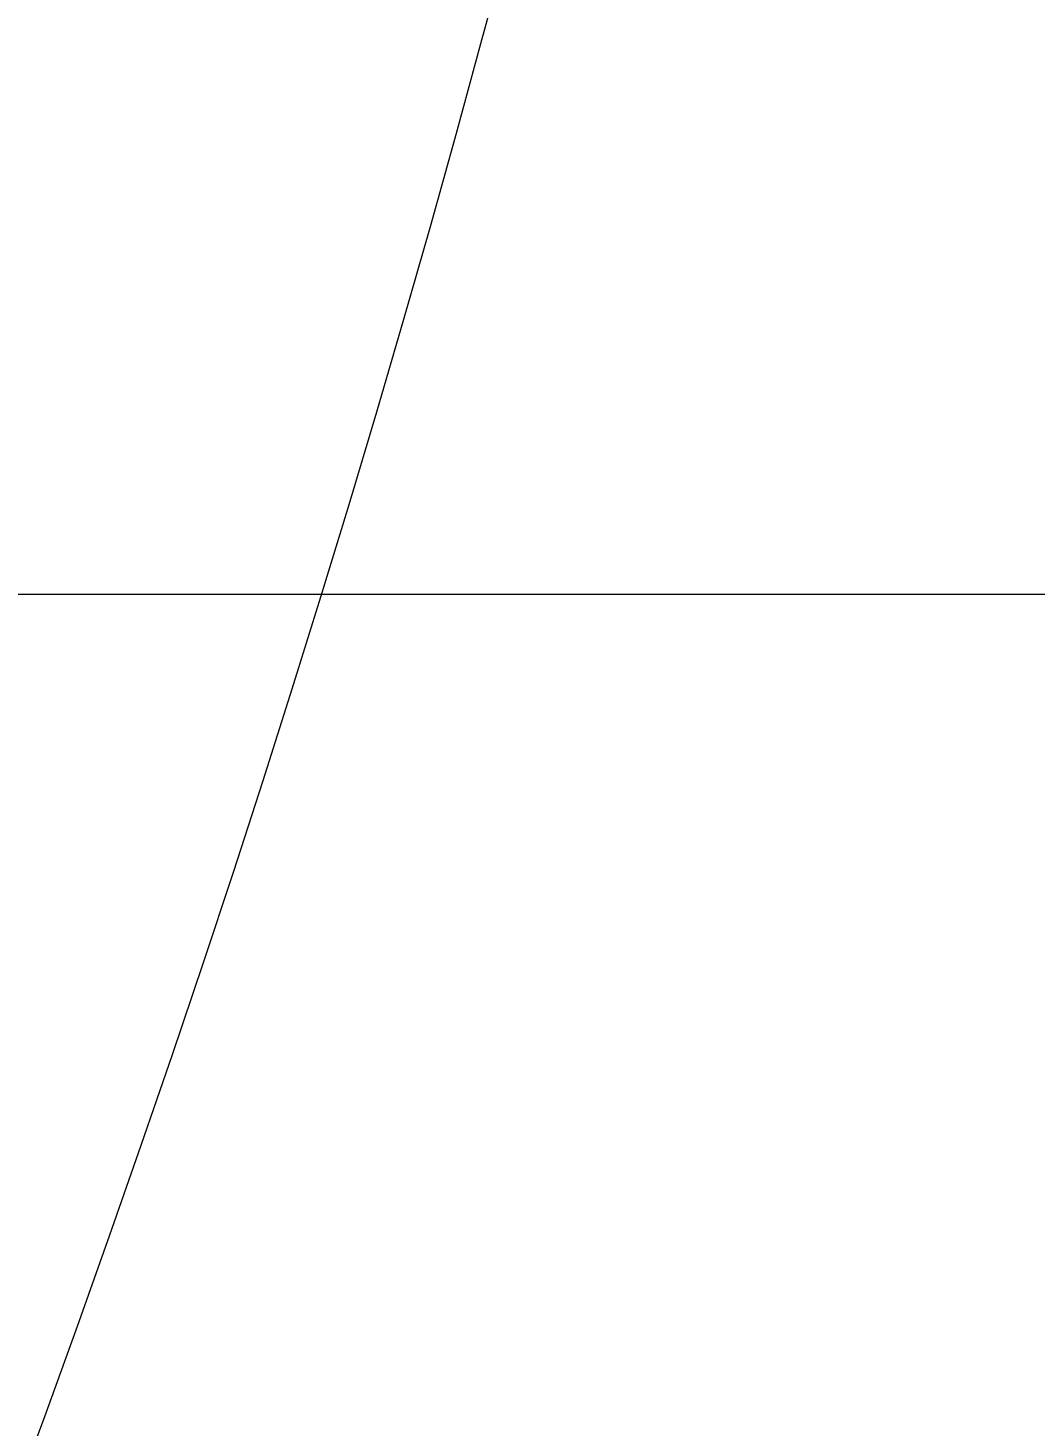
# Model space of a CAD drawing. Header units: millimetres. Extents: x -265044 to 366616, y 0 to 292181.
# Drawn here: x -187943 to -187354, y 112114 to 112932 of the extents above; entities that cross this region are included whole.
import ezdxf
from ezdxf import colors
from ezdxf.entities.mleader import LeaderData, LeaderLine
from ezdxf.math import Vec2, Vec3

# ---------------------------------------------------------------- set-up
doc = ezdxf.new("R2010")
doc.units = ezdxf.units.MM
doc.header["$MEASUREMENT"] = 0
doc.linetypes.add('CENTER', pattern=[2, 1.25, -0.25, 0.25, -0.25])
doc.layers.get('0').update_dxf_attribs({"color": 250, "lineweight": 9})
for name, color, linetype, lineweight in [('АР_Оси', 193, 'Continuous', 9), ('АР_Отметки', 250, 'Continuous', 15), ('АР_Сущ Несущая стена', 202, 'Continuous', 30)]:
    doc.layers.add(name, color=color, linetype=linetype, lineweight=lineweight)
doc.styles.add('ISOCPEUR', font='isocpeur.ttf', dxfattribs={"width": 0.7})

# ---------------------------------------------------------------- blocks, each defined once
blk = doc.blocks.new('_DotSmall')
at = {"color": 8, "linetype": 'ByBlock', "const_width": 0.5}
blk.add_lwpolyline([(-0.0625, 0, 1), (0.0625, 0, 1)], format="xyb", close=True, dxfattribs=at)

msp = doc.modelspace()

# ---------------------------------------------------------------- linework, layer by layer
at = {"layer": 'АР_Оси', "color": 8, "linetype": 'CENTER', "ltscale": 1000}
msp.add_line((-224367.61, 112600.68), (-141189.21, 112600.68), dxfattribs=at)
at = {"layer": 'АР_Сущ Несущая стена', "color": 8, "lineweight": 18, "ltscale": 100}
msp.add_arc((-197116.35, 115484.59), 9778.65, 272.592548, 356.635391, dxfattribs=at)

# ---------------------------------------------------------------- leaders
at = {"layer": 'АР_Отметки', "color": 8}
ml = msp.add_multileader_mtext('Standard', dxfattribs=at)
ml.set_content('%%P0,000', color=8, style='ISOCPEUR')
ml.set_leader_properties(color=8, linetype='Continuous', lineweight=-1)
ml.set_arrow_properties(name='DOTSMALL')
ml.build(insert=Vec2(0, 0))
ml.multileader.update_dxf_attribs({"has_text_frame": 1, "text_left_attachment_type": 4, "text_right_attachment_type": 4, "dogleg_length": 100, "arrow_head_size": 180})
ctx = ml.context
ctx.base_point, ctx.char_height, ctx.arrow_head_size, ctx.landing_gap_size, ctx.plane_origin = Vec3(-188062.06, 132532.93), 250, 180, 50, Vec3(-190605.43, 130585.92)
ctx.left_attachment, ctx.right_attachment = 4, 4
notes = []
notes.append((ctx, [(0, (0, 0, 0), (0, 0), (1, 0), 1, [])]))
ctx.mtext.insert, ctx.mtext.width, ctx.mtext.line_spacing_style, ctx.mtext.flow_direction = Vec3(-188012.06, 132866.26), 852.697, 2, 5
ml = msp.add_multileader_mtext('Standard', dxfattribs=at)
ml.set_content('%%P0,000', color=8, style='ISOCPEUR')
ml.set_leader_properties(color=8, linetype='Continuous', lineweight=-1)
ml.set_arrow_properties(name='DOTSMALL')
ml.build(insert=Vec2(0, 0))
ml.multileader.update_dxf_attribs({"has_text_frame": 1, "text_left_attachment_type": 4, "text_right_attachment_type": 4, "dogleg_length": 100, "arrow_head_size": 180})
ctx = ml.context
ctx.base_point, ctx.char_height, ctx.arrow_head_size, ctx.landing_gap_size, ctx.plane_origin = Vec3(-195756.55, 128483.82, -0.16), 250, 180, 50, Vec3(-198827.64, 126894.28, -0.16)
ctx.left_attachment, ctx.right_attachment = 4, 4
notes.append((ctx, [(0, (0, 0, 0), (0, 0), (1, 0), 1, [])]))
ctx.mtext.insert, ctx.mtext.width, ctx.mtext.line_spacing_style, ctx.mtext.flow_direction = Vec3(-195706.55, 128817.16, -0.16), 852.697, 2, 5
ml = msp.add_multileader_mtext('Standard', dxfattribs=at)
ml.set_content('%%P0,000', color=8, style='ISOCPEUR')
ml.set_leader_properties(color=8, linetype='Continuous', lineweight=-1)
ml.set_arrow_properties(name='DOTSMALL')
ml.build(insert=Vec2(0, 0))
ml.multileader.update_dxf_attribs({"has_text_frame": 1, "text_left_attachment_type": 4, "text_right_attachment_type": 4, "dogleg_length": 100, "arrow_head_size": 180})
ctx = ml.context
ctx.base_point, ctx.char_height, ctx.arrow_head_size, ctx.landing_gap_size, ctx.plane_origin = Vec3(-202684.24, 121780.85, -0.16), 250, 180, 50, Vec3(-205755.32, 120191.3, -0.16)
ctx.left_attachment, ctx.right_attachment = 4, 4
notes.append((ctx, [(0, (0, 0, 0), (0, 0), (1, 0), 1, [])]))
ctx.mtext.insert, ctx.mtext.width, ctx.mtext.line_spacing_style, ctx.mtext.flow_direction = Vec3(-202634.24, 122114.19, -0.16), 852.697, 2, 5
for ctx, leaders in notes:
    for number, flags, end, landing, length, lines in leaders:
        leader = LeaderData()
        leader.index, (leader.has_last_leader_line, leader.has_dogleg_vector, leader.attachment_direction) = number, flags
        leader.last_leader_point, leader.dogleg_vector, leader.dogleg_length = Vec3(end), Vec3(landing), length
        for number, points, colour, breaks in lines:
            line = LeaderLine()
            line.index, line.vertices, line.color, line.breaks = number, Vec3.list(points), colors.encode_raw_color(colour), breaks
            leader.lines.append(line)
        ctx.leaders.append(leader)

doc.saveas('drawing.dxf')
